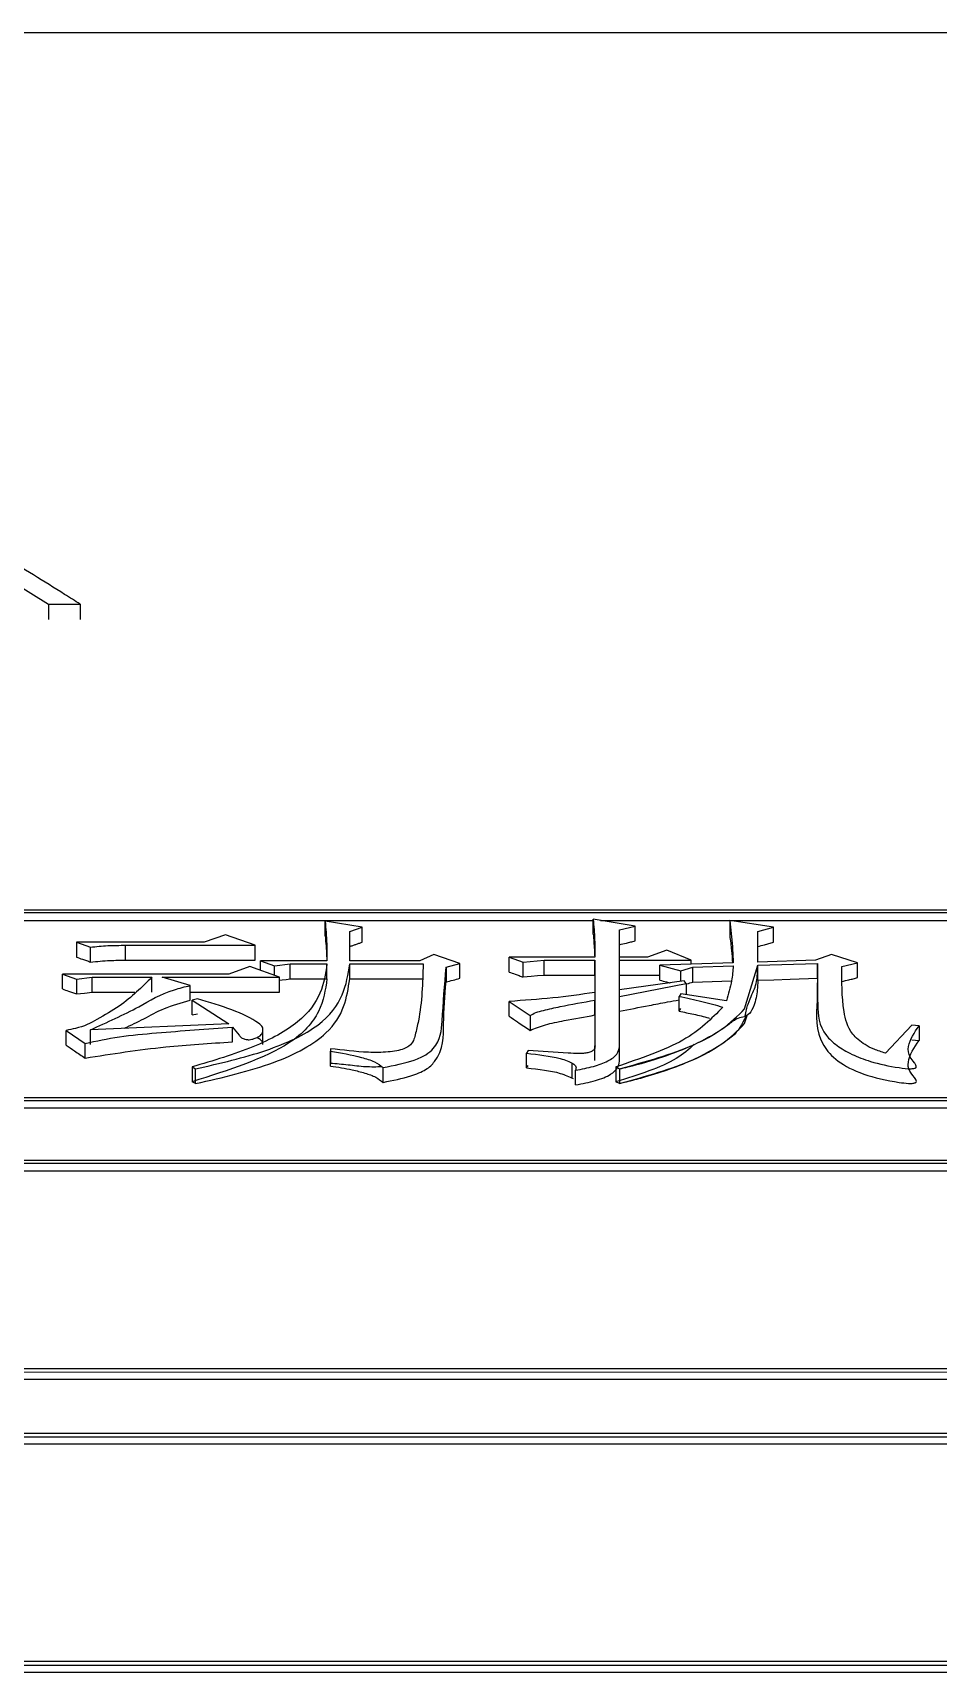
# Model space of a CAD drawing. Header units: millimetres. Extents: x 2251 to 4395, y 932 to 2449.
# Drawn here: x 2758.83 to 2764.42, y 2279.81 to 2289.93 of the extents above; entities that cross this region are included whole.
import ezdxf

# ---------------------------------------------------------------- set-up
doc = ezdxf.new("R2010")
doc.units = ezdxf.units.MM

msp = doc.modelspace()

# ---------------------------------------------------------------- linework, layer by layer
at = {"color": 7, "linetype": 'Continuous', "lineweight": 25}
for p, q in [((2775.754, 2289.929), (2738.754, 2289.93)), ((2758.635, 2286.586), (2758.93, 2286.402)), ((2758.93, 2286.402), (2759.126, 2286.402)), ((2759.126, 2286.402), (2759.126, 2286.307)), ((2773.555, 2284.512), (2751.572, 2284.513)), ((2773.505, 2284.495), (2751.622, 2284.495)), ((2757.38, 2284.449), (2762.294, 2284.449)), ((2760.866, 2284.407), (2760.638, 2284.445)), ((2760.638, 2284.353), (2760.638, 2284.445)), ((2762.553, 2284.414), (2762.294, 2284.456)), ((2762.294, 2284.364), (2762.294, 2284.456)), ((2762.338, 2284.449), (2767.789, 2284.449)), ((2762.456, 2284.391), (2762.553, 2284.414)), ((2762.553, 2284.322), (2762.553, 2284.414)), ((2763.408, 2284.407), (2763.137, 2284.448)), ((2763.137, 2284.448), (2763.137, 2284.356)), ((2759.102, 2284.315), (2759.102, 2284.223)), ((2759.102, 2284.315), (2759.189, 2284.284)), ((2759.892, 2284.315), (2759.102, 2284.315)), ((2760.022, 2284.361), (2759.892, 2284.315)), ((2760.206, 2284.296), (2760.022, 2284.361)), ((2760.79, 2284.38), (2760.866, 2284.407)), ((2760.79, 2284.199), (2760.79, 2284.38)), ((2760.79, 2284.288), (2760.79, 2284.38)), ((2760.866, 2284.315), (2760.866, 2284.407)), ((2762.456, 2284.222), (2762.456, 2284.391)), ((2762.456, 2284.391), (2762.456, 2284.391)), ((2763.31, 2284.38), (2763.408, 2284.407)), ((2763.31, 2284.191), (2763.31, 2284.38)), ((2763.31, 2284.379), (2763.31, 2284.38)), ((2763.408, 2284.314), (2763.408, 2284.407)), ((2759.189, 2284.192), (2759.189, 2284.284)), ((2759.405, 2284.204), (2759.405, 2284.296)), ((2759.405, 2284.296), (2760.206, 2284.296)), ((2760.206, 2284.204), (2760.206, 2284.296)), ((2760.79, 2284.199), (2760.79, 2284.288)), ((2761.309, 2284.238), (2761.223, 2284.199)), ((2761.471, 2284.184), (2761.309, 2284.238)), ((2761.774, 2284.222), (2761.861, 2284.191)), ((2762.304, 2284.222), (2761.774, 2284.222)), ((2761.774, 2284.13), (2761.774, 2284.222)), ((2762.456, 2284.222), (2762.456, 2284.299)), ((2762.629, 2284.222), (2762.456, 2284.222)), ((2762.456, 2284.13), (2762.456, 2284.222)), ((2762.748, 2284.265), (2762.629, 2284.222)), ((2762.899, 2284.203), (2762.748, 2284.265)), ((2763.31, 2284.192), (2763.31, 2284.288)), ((2763.765, 2284.238), (2763.667, 2284.203)), ((2763.927, 2284.187), (2763.765, 2284.238)), ((2759.016, 2284.118), (2759.102, 2284.086)), ((2760.044, 2284.118), (2759.016, 2284.118)), ((2759.016, 2284.026), (2759.016, 2284.118)), ((2759.405, 2284.204), (2760.206, 2284.204)), ((2760.173, 2284.164), (2760.044, 2284.118)), ((2760.357, 2284.098), (2760.173, 2284.164)), ((2760.238, 2284.199), (2760.325, 2284.168)), ((2760.649, 2284.199), (2760.238, 2284.199)), ((2760.238, 2284.141), (2760.238, 2284.199)), ((2760.325, 2284.168), (2760.422, 2284.18)), ((2760.325, 2284.11), (2760.325, 2284.168)), ((2760.422, 2284.18), (2760.649, 2284.18)), ((2760.422, 2284.088), (2760.422, 2284.18)), ((2760.649, 2284.088), (2760.649, 2284.18)), ((2761.223, 2284.199), (2760.79, 2284.199)), ((2760.79, 2284.088), (2760.79, 2284.18)), ((2760.79, 2284.18), (2761.244, 2284.18)), ((2761.385, 2284.16), (2761.471, 2284.184)), ((2761.385, 2284.16), (2761.385, 2284.069)), ((2761.471, 2284.092), (2761.471, 2284.184)), ((2761.861, 2284.191), (2761.991, 2284.203)), ((2761.861, 2284.1), (2761.861, 2284.191)), ((2761.991, 2284.203), (2762.304, 2284.203)), ((2761.991, 2284.111), (2761.991, 2284.203)), ((2761.991, 2284.111), (2762.304, 2284.111)), ((2762.304, 2284.203), (2762.304, 2284.004)), ((2762.304, 2284.111), (2762.304, 2284.203)), ((2762.304, 2284.111), (2762.304, 2283.912)), ((2762.456, 2284.203), (2762.899, 2284.203)), ((2762.456, 2284.02), (2762.456, 2284.203)), ((2762.456, 2284.111), (2762.456, 2284.203)), ((2762.456, 2284.111), (2762.705, 2284.111)), ((2763.159, 2284.187), (2762.705, 2284.172)), ((2762.705, 2284.172), (2762.834, 2284.137)), ((2762.705, 2284.08), (2762.705, 2284.172)), ((2762.834, 2284.137), (2762.91, 2284.16)), ((2762.834, 2284.072), (2762.834, 2284.137)), ((2762.899, 2284.179), (2762.899, 2284.203)), ((2762.91, 2284.16), (2763.159, 2284.168)), ((2762.91, 2284.068), (2762.91, 2284.16)), ((2763.229, 2283.903), (2763.31, 2284.172)), ((2763.667, 2284.203), (2763.31, 2284.191)), ((2763.31, 2284.172), (2763.678, 2284.184)), ((2763.31, 2284.08), (2763.31, 2284.172)), ((2763.31, 2284.172), (2763.31, 2284.172)), ((2763.678, 2284.092), (2763.678, 2284.184)), ((2763.679, 2284.115), (2763.678, 2284.115)), ((2763.83, 2284.164), (2763.927, 2284.187)), ((2763.927, 2284.096), (2763.927, 2284.187)), ((2759.102, 2284.086), (2759.2, 2284.098)), ((2759.102, 2284.086), (2759.102, 2283.995)), ((2759.2, 2284.098), (2759.568, 2284.098)), ((2759.2, 2284.006), (2759.2, 2284.098)), ((2759.2, 2284.006), (2759.463, 2284.006)), ((2759.568, 2284.006), (2759.568, 2284.098)), ((2759.632, 2284.098), (2760.357, 2284.098)), ((2759.805, 2284.047), (2759.632, 2284.098)), ((2759.805, 2283.956), (2759.805, 2284.047)), ((2759.805, 2284.006), (2760.357, 2284.006)), ((2760.357, 2284.006), (2760.357, 2284.098)), ((2760.422, 2284.088), (2760.649, 2284.088)), ((2760.79, 2284.088), (2761.244, 2284.088)), ((2762.856, 2284.075), (2762.456, 2284.02)), ((2762.456, 2283.98), (2762.867, 2284.059)), ((2762.456, 2283.928), (2762.456, 2284.02)), ((2762.867, 2284.059), (2762.856, 2284.075)), ((2762.867, 2284.059), (2762.867, 2283.991)), ((2762.91, 2284.068), (2763.148, 2284.076)), ((2763.677, 2284.011), (2763.677, 2283.918)), ((2759.849, 2283.965), (2759.816, 2283.957)), ((2759.816, 2283.957), (2760.044, 2283.81)), ((2759.816, 2283.865), (2759.816, 2283.957)), ((2761.775, 2283.949), (2761.904, 2283.862)), ((2761.775, 2283.857), (2761.775, 2283.949)), ((2762.304, 2283.957), (2762.304, 2283.674)), ((2762.304, 2283.865), (2762.304, 2283.957)), ((2762.456, 2283.67), (2762.456, 2283.98)), ((2762.456, 2283.979), (2762.456, 2283.98)), ((2762.834, 2283.996), (2762.824, 2283.98)), ((2762.824, 2283.889), (2762.824, 2283.98)), ((2762.824, 2283.889), (2762.834, 2283.905)), ((2763.116, 2283.953), (2762.834, 2283.996)), ((2760.044, 2283.81), (2759.189, 2283.774)), ((2759.816, 2283.865), (2759.849, 2283.873)), ((2761.904, 2283.862), (2761.904, 2283.77)), ((2762.304, 2283.865), (2762.304, 2283.658)), ((2762.456, 2283.579), (2762.456, 2283.889)), ((2763.229, 2283.812), (2763.246, 2283.868)), ((2764.262, 2283.802), (2764.1, 2283.629)), ((2764.306, 2283.798), (2764.262, 2283.802)), ((2759.038, 2283.679), (2759.038, 2283.77)), ((2759.038, 2283.77), (2759.156, 2283.69)), ((2759.189, 2283.683), (2759.189, 2283.774)), ((2760.065, 2283.699), (2760.065, 2283.79)), ((2760.254, 2283.703), (2760.254, 2283.77)), ((2764.262, 2283.711), (2764.306, 2283.707)), ((2764.306, 2283.798), (2764.306, 2283.707)), ((2759.156, 2283.599), (2759.156, 2283.69)), ((2760.671, 2283.657), (2760.671, 2283.566)), ((2760.671, 2283.55), (2760.671, 2283.642)), ((2761.893, 2283.646), (2761.882, 2283.629)), ((2761.882, 2283.538), (2761.882, 2283.629)), ((2762.304, 2283.583), (2762.304, 2283.674)), ((2762.456, 2283.579), (2762.456, 2283.67)), ((2759.816, 2283.544), (2759.816, 2283.453)), ((2759.816, 2283.544), (2759.838, 2283.532)), ((2759.838, 2283.441), (2759.838, 2283.532)), ((2760.671, 2283.55), (2760.671, 2283.566)), ((2760.996, 2283.449), (2760.996, 2283.54)), ((2761.882, 2283.538), (2761.893, 2283.554)), ((2762.163, 2283.477), (2762.163, 2283.568)), ((2762.185, 2283.433), (2762.185, 2283.524)), ((2762.434, 2283.544), (2762.434, 2283.453)), ((2762.434, 2283.544), (2762.456, 2283.532)), ((2762.456, 2283.532), (2762.456, 2283.441)), ((2759.838, 2283.441), (2759.816, 2283.453)), ((2762.456, 2283.441), (2762.434, 2283.453)), ((2751.572, 2283.337), (2773.555, 2283.337)), ((2751.622, 2283.356), (2773.505, 2283.356)), ((2751.572, 2283.291), (2773.555, 2283.291)), ((2773.505, 2282.966), (2751.522, 2282.967)), ((2773.455, 2282.947), (2751.572, 2282.948)), ((2751.572, 2282.902), (2773.455, 2282.902)), ((2751.572, 2281.682), (2773.455, 2281.681)), ((2751.522, 2281.661), (2773.505, 2281.66)), ((2751.522, 2281.616), (2773.505, 2281.616)), ((2773.555, 2281.281), (2751.572, 2281.282)), ((2751.622, 2281.26), (2773.505, 2281.26)), ((2751.622, 2281.216), (2773.505, 2281.216)), ((2773.505, 2279.873), (2751.622, 2279.873)), ((2751.572, 2279.85), (2773.555, 2279.85)), ((2751.572, 2279.807), (2773.555, 2279.807))]:
    msp.add_line(p, q, dxfattribs=at)
at = {"color": 7, "linetype": 'Continuous', "lineweight": 25, "flags": 128}
for points in [[(2758.93, 2286.402), (2758.93, 2286.378), (2758.93, 2286.354), (2758.93, 2286.307)], [(2761.861, 2284.1), (2761.91, 2284.104), (2761.95, 2284.108), (2761.991, 2284.111)], [(2759.102, 2283.995), (2759.151, 2284), (2759.2, 2284.006)], [(2760.357, 2284.08), (2760.373, 2284.082), (2760.398, 2284.085), (2760.422, 2284.088)], [(2763.31, 2284.08), (2763.41, 2284.083), (2763.51, 2284.086), (2763.678, 2284.092)]]:
    msp.add_lwpolyline(points, dxfattribs=at)
at = {"color": 7, "linetype": 'Continuous', "lineweight": 25}
for points, knots in [([(2759.126, 2286.402), (2759.093, 2286.422), (2758.933, 2286.523), (2758.625, 2286.713), (2758.35, 2286.876), (2758.202, 2286.963)], [0, 0, 0, 0, 0.104313, 0.521568, 1, 1, 1, 1]), ([(2760.638, 2284.445), (2760.642, 2284.398), (2760.649, 2284.317), (2760.649, 2284.234), (2760.649, 2284.199)], [0, 0, 0, 0, 0.575668, 1, 1, 1, 1]), ([(2762.294, 2284.456), (2762.297, 2284.414), (2762.304, 2284.337), (2762.304, 2284.258), (2762.304, 2284.222)], [0, 0, 0, 0, 0.544272, 1, 1, 1, 1]), ([(2763.137, 2284.448), (2763.143, 2284.395), (2763.153, 2284.309), (2763.157, 2284.221), (2763.159, 2284.187)], [0, 0, 0, 0, 0.617116, 1, 1, 1, 1]), ([(2760.638, 2284.353), (2760.642, 2284.311), (2760.647, 2284.261), (2760.648, 2284.211), (2760.648, 2284.202)], [0, 0, 0, 0, 0.82802, 1, 1, 1, 1]), ([(2760.79, 2284.288), (2760.796, 2284.29), (2760.809, 2284.295), (2760.828, 2284.301), (2760.847, 2284.308), (2760.859, 2284.312), (2760.866, 2284.315)], [0, 0, 0, 0, 0.25, 0.5, 0.75, 1, 1, 1, 1]), ([(2762.294, 2284.364), (2762.296, 2284.332), (2762.301, 2284.285), (2762.302, 2284.238), (2762.303, 2284.222)], [0, 0, 0, 0, 0.675043, 1, 1, 1, 1]), ([(2762.456, 2284.299), (2762.47, 2284.303), (2762.493, 2284.308), (2762.526, 2284.316), (2762.544, 2284.32), (2762.553, 2284.322)], [0, 0, 0, 0, 0.439881, 0.71994, 1, 1, 1, 1]), ([(2763.137, 2284.356), (2763.141, 2284.325), (2763.148, 2284.269), (2763.152, 2284.213), (2763.154, 2284.187)], [0, 0, 0, 0, 0.550115, 1, 1, 1, 1]), ([(2763.31, 2284.288), (2763.324, 2284.292), (2763.347, 2284.298), (2763.379, 2284.307), (2763.398, 2284.312), (2763.408, 2284.314)], [0, 0, 0, 0, 0.420135, 0.710067, 1, 1, 1, 1]), ([(2759.102, 2284.223), (2759.115, 2284.218), (2759.135, 2284.211), (2759.164, 2284.201), (2759.181, 2284.195), (2759.189, 2284.192)], [0, 0, 0, 0, 0.428609, 0.7143039, 1, 1, 1, 1]), ([(2759.189, 2284.284), (2759.224, 2284.288), (2759.295, 2284.295), (2759.369, 2284.295), (2759.405, 2284.296)], [0, 0, 0, 0, 0.498867, 1, 1, 1, 1]), ([(2759.189, 2284.192), (2759.229, 2284.196), (2759.3, 2284.203), (2759.373, 2284.203), (2759.405, 2284.204)], [0, 0, 0, 0, 0.558823, 1, 1, 1, 1]), ([(2760.649, 2284.18), (2760.641, 2284.119), (2760.623, 2283.999), (2760.492, 2283.817), (2760.205, 2283.66), (2759.947, 2283.583), (2759.816, 2283.544)], [0, 0, 0, 0, 0.244354, 0.489935, 0.74136, 1, 1, 1, 1]), ([(2759.838, 2283.532), (2759.989, 2283.567), (2760.285, 2283.635), (2760.622, 2283.795), (2760.761, 2283.988), (2760.78, 2284.116), (2760.79, 2284.18)], [0, 0, 0, 0, 0.2601932, 0.5118512, 0.7565513, 1, 1, 1, 1]), ([(2761.244, 2284.18), (2761.24, 2284.063), (2761.236, 2283.918), (2761.196, 2283.748), (2761.181, 2283.687), (2761.126, 2283.655), (2761.08, 2283.643), (2761.006, 2283.633), (2760.864, 2283.633), (2760.748, 2283.648), (2760.671, 2283.657)], [0, 0, 0, 0, 0.4898961, 0.6102723, 0.7064925, 0.7358579, 0.7655593, 0.7971729, 0.8650638, 1, 1, 1, 1]), ([(2760.996, 2283.54), (2761.064, 2283.554), (2761.164, 2283.573), (2761.264, 2283.618), (2761.352, 2283.697), (2761.364, 2283.886), (2761.376, 2284.05), (2761.385, 2284.16)], [0, 0, 0, 0, 0.132838, 0.196641, 0.258559, 0.505709, 1, 1, 1, 1]), ([(2761.774, 2284.13), (2761.787, 2284.126), (2761.807, 2284.119), (2761.836, 2284.108), (2761.853, 2284.102), (2761.861, 2284.1)], [0, 0, 0, 0, 0.428612, 0.714306, 1, 1, 1, 1]), ([(2763.159, 2284.168), (2763.156, 2284.138), (2763.151, 2284.066), (2763.128, 2283.994), (2763.116, 2283.953)], [0, 0, 0, 0, 0.426568, 1, 1, 1, 1]), ([(2763.233, 2283.857), (2763.235, 2283.871), (2763.24, 2283.9), (2763.264, 2283.977), (2763.298, 2284.029), (2763.308, 2284.109), (2763.31, 2284.154), (2763.31, 2284.167), (2763.31, 2284.172)], [0, 0, 0, 0, 0.068352, 0.139472, 0.508143, 0.851675, 0.94747, 1, 1, 1, 1]), ([(2763.678, 2284.184), (2763.678, 2284.1), (2763.678, 2283.953), (2763.687, 2283.777), (2763.795, 2283.676), (2763.887, 2283.621), (2764.014, 2283.572), (2764.142, 2283.545), (2764.236, 2283.532), (2764.269, 2283.534), (2764.278, 2283.535), (2764.283, 2283.537), (2764.287, 2283.54), (2764.291, 2283.546), (2764.287, 2283.557), (2764.273, 2283.577), (2764.24, 2283.614), (2764.235, 2283.693), (2764.278, 2283.756), (2764.306, 2283.798)], [0, 0, 0, 0, 0.249545, 0.436315, 0.501271, 0.564646, 0.626364, 0.704484, 0.733965, 0.739063, 0.743353, 0.745337, 0.747325, 0.751675, 0.763079, 0.778003, 0.812665, 0.875175, 1, 1, 1, 1]), ([(2764.1, 2283.629), (2764.075, 2283.637), (2764.026, 2283.652), (2763.953, 2283.691), (2763.867, 2283.768), (2763.828, 2283.934), (2763.829, 2284.072), (2763.83, 2284.164)], [0, 0, 0, 0, 0.065694, 0.129902, 0.255713, 0.503859, 1, 1, 1, 1]), ([(2759.016, 2284.026), (2759.028, 2284.021), (2759.049, 2284.014), (2759.078, 2284.004), (2759.094, 2283.998), (2759.102, 2283.995)], [0, 0, 0, 0, 0.428613, 0.714306, 1, 1, 1, 1]), ([(2759.568, 2284.098), (2759.507, 2284.037), (2759.415, 2283.945), (2759.243, 2283.843), (2759.136, 2283.787), (2759.058, 2283.774), (2759.038, 2283.77)], [0, 0, 0, 0, 0.493221, 0.743655, 0.934367, 1, 1, 1, 1]), ([(2759.189, 2283.774), (2759.292, 2283.82), (2759.472, 2283.9), (2759.639, 2284.007), (2759.772, 2284.039), (2759.805, 2284.047)], [0, 0, 0, 0, 0.498749, 0.872406, 1, 1, 1, 1]), ([(2760.649, 2284.088), (2760.64, 2284.021), (2760.62, 2283.885), (2760.409, 2283.641), (2760.043, 2283.525), (2759.816, 2283.453)], [0, 0, 0, 0, 0.2743455, 0.5506038, 1, 1, 1, 1]), ([(2759.838, 2283.441), (2760.007, 2283.48), (2760.337, 2283.556), (2760.744, 2283.783), (2760.773, 2283.973), (2760.79, 2284.088)], [0, 0, 0, 0, 0.291461, 0.571537, 1, 1, 1, 1]), ([(2760.996, 2283.449), (2761.055, 2283.461), (2761.155, 2283.481), (2761.266, 2283.526), (2761.374, 2283.634), (2761.365, 2283.822), (2761.378, 2283.983), (2761.385, 2284.069)], [0, 0, 0, 0, 0.117242, 0.195683, 0.274072, 0.616161, 1, 1, 1, 1]), ([(2761.385, 2284.069), (2761.399, 2284.072), (2761.428, 2284.08), (2761.457, 2284.088), (2761.471, 2284.092)], [0, 0, 0, 0, 0.5, 1, 1, 1, 1]), ([(2762.304, 2284.004), (2762.218, 2283.992), (2762.045, 2283.967), (2761.865, 2283.955), (2761.775, 2283.949)], [0, 0, 0, 0, 0.499593, 1, 1, 1, 1]), ([(2762.705, 2284.08), (2762.719, 2284.076), (2762.74, 2284.071), (2762.762, 2284.065), (2762.77, 2284.063)], [0, 0, 0, 0, 0.643901, 1, 1, 1, 1]), ([(2762.867, 2284.055), (2762.869, 2284.056), (2762.883, 2284.06), (2762.898, 2284.065), (2762.91, 2284.068)], [0, 0, 0, 0, 0.125351, 1, 1, 1, 1]), ([(2763.31, 2284.08), (2763.31, 2284.079), (2763.31, 2284.067), (2763.308, 2284.022), (2763.301, 2283.957), (2763.267, 2283.875), (2763.245, 2283.863), (2763.233, 2283.857)], [0, 0, 0, 0, 0.014449, 0.133551, 0.495754, 0.7437, 1, 1, 1, 1]), ([(2763.678, 2284.092), (2763.678, 2284.046), (2763.677, 2283.91), (2763.66, 2283.734), (2763.794, 2283.578), (2763.954, 2283.495), (2764.122, 2283.456), (2764.229, 2283.443), (2764.26, 2283.442), (2764.274, 2283.444), (2764.282, 2283.446), (2764.288, 2283.449), (2764.291, 2283.456), (2764.281, 2283.48), (2764.24, 2283.518), (2764.235, 2283.602), (2764.276, 2283.663), (2764.306, 2283.707)], [0, 0, 0, 0, 0.135472, 0.406763, 0.50628, 0.604985, 0.704283, 0.727912, 0.736946, 0.74078, 0.744655, 0.748047, 0.752351, 0.764139, 0.816594, 0.869623, 1, 1, 1, 1]), ([(2763.83, 2284.072), (2763.844, 2284.076), (2763.867, 2284.081), (2763.9, 2284.089), (2763.918, 2284.093), (2763.927, 2284.096)], [0, 0, 0, 0, 0.44, 0.72, 1, 1, 1, 1]), ([(2759.397, 2283.783), (2759.438, 2283.802), (2759.524, 2283.842), (2759.637, 2283.909), (2759.749, 2283.94), (2759.805, 2283.956)], [0, 0, 0, 0, 0.319596, 0.657164, 1, 1, 1, 1]), ([(2760.065, 2283.79), (2760.08, 2283.774), (2760.098, 2283.753), (2760.116, 2283.728), (2760.132, 2283.718), (2760.147, 2283.714), (2760.156, 2283.713), (2760.165, 2283.712), (2760.178, 2283.713), (2760.198, 2283.718), (2760.219, 2283.726), (2760.245, 2283.742), (2760.255, 2283.763), (2760.255, 2283.79), (2760.161, 2283.872), (2759.996, 2283.921), (2759.849, 2283.965)], [0, 0, 0, 0, 0.122721, 0.15416, 0.184961, 0.198897, 0.205533, 0.212114, 0.225991, 0.241808, 0.277356, 0.311034, 0.368969, 0.430506, 0.491702, 1, 1, 1, 1]), ([(2761.904, 2283.862), (2761.915, 2283.868), (2761.938, 2283.881), (2762.004, 2283.898), (2762.123, 2283.925), (2762.232, 2283.944), (2762.304, 2283.957)], [0, 0, 0, 0, 0.120416, 0.244636, 0.495058, 1, 1, 1, 1]), ([(2763.094, 2283.913), (2763.024, 2283.842), (2762.883, 2283.697), (2762.585, 2283.596), (2762.434, 2283.544)], [0, 0, 0, 0, 0.492671, 1, 1, 1, 1]), ([(2762.456, 2283.889), (2762.517, 2283.9), (2762.616, 2283.919), (2762.738, 2283.943), (2762.8, 2283.954), (2762.824, 2283.959)], [0, 0, 0, 0, 0.495956, 0.806796, 1, 1, 1, 1]), ([(2762.456, 2283.532), (2762.619, 2283.578), (2762.861, 2283.645), (2763.107, 2283.78), (2763.186, 2283.86), (2763.229, 2283.903)], [0, 0, 0, 0, 0.480373, 0.715158, 1, 1, 1, 1]), ([(2762.824, 2283.98), (2762.871, 2283.97), (2762.966, 2283.951), (2763.052, 2283.926), (2763.094, 2283.913)], [0, 0, 0, 0, 0.507162, 1, 1, 1, 1]), ([(2761.775, 2283.857), (2761.792, 2283.846), (2761.822, 2283.825), (2761.865, 2283.796), (2761.891, 2283.779), (2761.904, 2283.77)], [0, 0, 0, 0, 0.403119, 0.70156, 1, 1, 1, 1]), ([(2761.904, 2283.77), (2761.934, 2283.783), (2761.996, 2283.807), (2762.138, 2283.835), (2762.241, 2283.854), (2762.304, 2283.865)], [0, 0, 0, 0, 0.2729687, 0.5543374, 1, 1, 1, 1]), ([(2763.238, 2283.856), (2763.212, 2283.809), (2763.186, 2283.76), (2763.148, 2283.729), (2763.082, 2283.678), (2762.923, 2283.584), (2762.691, 2283.501), (2762.527, 2283.458), (2762.474, 2283.445), (2762.456, 2283.441)], [0, 0, 0, 0, 0.172585, 0.175983, 0.205093, 0.521257, 0.851512, 0.949107, 1, 1, 1, 1]), ([(2762.456, 2283.532), (2762.473, 2283.536), (2762.643, 2283.576), (2762.873, 2283.653), (2763.055, 2283.754), (2763.124, 2283.803), (2763.146, 2283.819), (2763.152, 2283.824), (2763.186, 2283.85), (2763.212, 2283.853), (2763.238, 2283.856)], [0, 0, 0, 0, 0.048659, 0.478007, 0.711563, 0.794803, 0.817387, 0.823945, 0.827352, 1, 1, 1, 1]), ([(2762.456, 2283.441), (2762.619, 2283.487), (2762.861, 2283.554), (2763.107, 2283.689), (2763.186, 2283.768), (2763.229, 2283.812)], [0, 0, 0, 0, 0.480491, 0.715254, 1, 1, 1, 1]), ([(2762.824, 2283.889), (2762.854, 2283.882), (2762.916, 2283.87), (2762.979, 2283.855), (2763.01, 2283.846), (2763.012, 2283.845)], [0, 0, 0, 0, 0.472115, 0.967418, 1, 1, 1, 1]), ([(2759.156, 2283.69), (2759.225, 2283.705), (2759.365, 2283.734), (2759.676, 2283.762), (2759.909, 2283.779), (2760.065, 2283.79)], [0, 0, 0, 0, 0.2460717, 0.4967335, 1, 1, 1, 1]), ([(2759.156, 2283.599), (2759.32, 2283.625), (2759.615, 2283.671), (2759.927, 2283.69), (2760.065, 2283.699)], [0, 0, 0, 0, 0.555914, 1, 1, 1, 1]), ([(2760.253, 2283.682), (2760.253, 2283.684), (2760.256, 2283.693), (2760.247, 2283.709), (2760.226, 2283.721), (2760.216, 2283.726)], [0, 0, 0, 0, 0.0857997, 0.5998162, 1, 1, 1, 1]), ([(2759.038, 2283.679), (2759.055, 2283.667), (2759.084, 2283.648), (2759.123, 2283.621), (2759.145, 2283.606), (2759.156, 2283.599)], [0, 0, 0, 0, 0.442564, 0.721282, 1, 1, 1, 1]), ([(2760.671, 2283.657), (2760.671, 2283.654), (2760.671, 2283.649), (2760.671, 2283.644), (2760.671, 2283.642)], [0, 0, 0, 0, 0.56, 1, 1, 1, 1]), ([(2760.671, 2283.642), (2760.737, 2283.63), (2760.834, 2283.614), (2760.947, 2283.578), (2760.98, 2283.553), (2760.996, 2283.54)], [0, 0, 0, 0, 0.509707, 0.758863, 1, 1, 1, 1]), ([(2761.882, 2283.629), (2761.955, 2283.621), (2762.044, 2283.61), (2762.135, 2283.583), (2762.17, 2283.566), (2762.191, 2283.546), (2762.187, 2283.531), (2762.185, 2283.524)], [0, 0, 0, 0, 0.513521, 0.639448, 0.762318, 0.88191, 1, 1, 1, 1]), ([(2762.305, 2283.674), (2762.304, 2283.666), (2762.303, 2283.654), (2762.285, 2283.639), (2762.262, 2283.631), (2762.233, 2283.627), (2762.192, 2283.627), (2762.078, 2283.632), (2761.975, 2283.639), (2761.893, 2283.646)], [0, 0, 0, 0, 0.116135, 0.174978, 0.235386, 0.296971, 0.360825, 0.490326, 1, 1, 1, 1]), ([(2762.185, 2283.524), (2762.223, 2283.531), (2762.297, 2283.545), (2762.388, 2283.579), (2762.447, 2283.622), (2762.453, 2283.654), (2762.456, 2283.67)], [0, 0, 0, 0, 0.260145, 0.513561, 0.758875, 1, 1, 1, 1]), ([(2762.918, 2283.684), (2762.884, 2283.653), (2762.78, 2283.56), (2762.574, 2283.496), (2762.434, 2283.453)], [0, 0, 0, 0, 0.323931, 1, 1, 1, 1]), ([(2760.989, 2283.544), (2760.955, 2283.544), (2760.884, 2283.542), (2760.78, 2283.557), (2760.707, 2283.563), (2760.671, 2283.566)], [0, 0, 0, 0, 0.311718, 0.656171, 1, 1, 1, 1]), ([(2760.671, 2283.55), (2760.716, 2283.543), (2760.791, 2283.531), (2760.884, 2283.507), (2760.955, 2283.483), (2760.982, 2283.46), (2760.996, 2283.449)], [0, 0, 0, 0, 0.348073, 0.570364, 0.788384, 1, 1, 1, 1]), ([(2761.882, 2283.538), (2761.957, 2283.53), (2762.068, 2283.519), (2762.145, 2283.484), (2762.17, 2283.473)], [0, 0, 0, 0, 0.666671, 1, 1, 1, 1]), ([(2762.185, 2283.433), (2762.227, 2283.441), (2762.31, 2283.457), (2762.401, 2283.494), (2762.449, 2283.537), (2762.454, 2283.565), (2762.456, 2283.579)], [0, 0, 0, 0, 0.290992, 0.572857, 0.787844, 1, 1, 1, 1])]:
    msp.add_open_spline(points, degree=3, knots=knots, dxfattribs=at)

doc.saveas('drawing.dxf')
